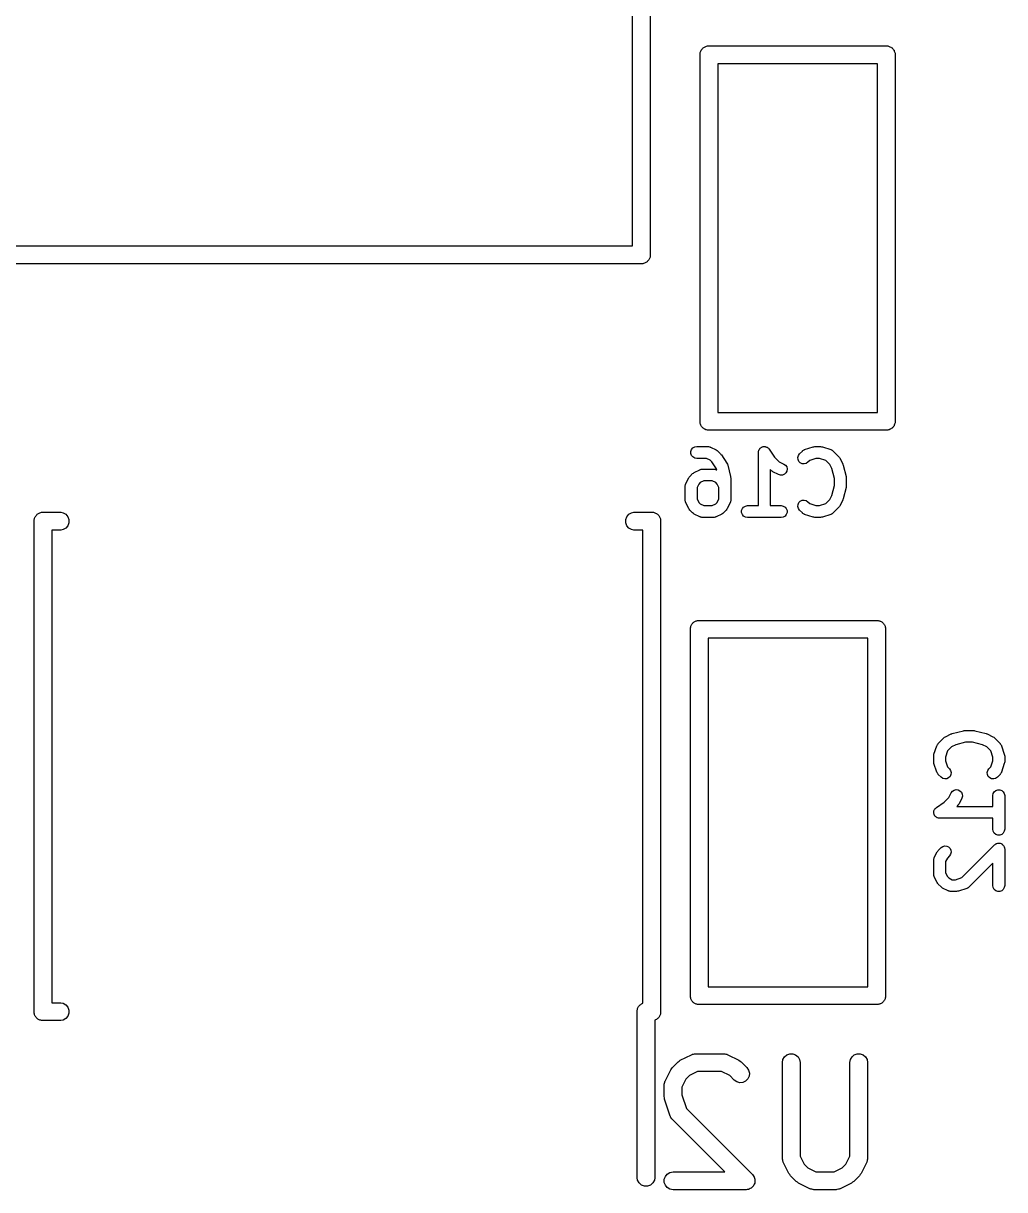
# Model space of a CAD drawing. Extents: x 85.7 to 123.3, y -104.5 to -55.
# Drawn here: x 114.98 to 123.29, y -92.82 to -82.95 of the extents above; entities that cross this region are included whole.
import ezdxf

# ---------------------------------------------------------------- set-up
doc = ezdxf.new("R2010")
doc.units = 0
doc.header["$MEASUREMENT"] = 0
doc.layers.add('BLACK', color=7, linetype='CONTINUOUS')

msp = doc.modelspace()

# ---------------------------------------------------------------- linework, layer by layer
at = {"layer": 'BLACK', "linetype": 'CONTINUOUS'}
for p, q in [((120.138, -84.832), (120.138, -77.9004)), ((120.288, -77.9004), (120.288, -84.9136)), ((120.716, -83.1831), (120.718, -83.1768)), ((120.718, -83.1768), (120.722, -83.1717)), ((120.722, -83.1717), (120.726, -83.1659)), ((120.726, -83.1659), (120.731, -83.1616)), ((120.731, -83.1616), (120.735, -83.1565)), ((120.735, -83.1565), (120.741, -83.1532)), ((120.741, -83.1532), (120.746, -83.1489)), ((120.746, -83.1489), (120.752, -83.1466)), ((120.752, -83.1466), (120.758, -83.1433)), ((120.758, -83.1433), (120.764, -83.1422)), ((120.764, -83.1422), (120.771, -83.1399)), ((120.771, -83.1399), (120.777, -83.1399)), ((120.777, -83.1399), (120.777, -83.1399)), ((120.777, -83.1399), (122.29, -83.1399)), ((122.29, -83.1399), (122.297, -83.1399)), ((122.29, -83.1399), (122.29, -83.1399)), ((122.297, -83.1399), (122.303, -83.1422)), ((122.303, -83.1422), (122.31, -83.1433)), ((122.31, -83.1433), (122.316, -83.1466)), ((122.316, -83.1466), (122.322, -83.1489)), ((122.322, -83.1489), (122.327, -83.1532)), ((122.327, -83.1532), (122.333, -83.1565)), ((122.333, -83.1565), (122.337, -83.1616)), ((122.337, -83.1616), (122.342, -83.1659)), ((122.342, -83.1659), (122.346, -83.1717)), ((122.346, -83.1717), (122.35, -83.1768)), ((122.35, -83.1768), (122.352, -83.1831)), ((120.709, -83.2017), (120.711, -83.1954)), ((120.709, -83.2083), (120.709, -83.2017)), ((120.709, -86.3214), (120.709, -83.2083)), ((120.711, -83.1954), (120.712, -83.1888)), ((120.712, -83.1888), (120.716, -83.1831)), ((122.352, -83.1831), (122.355, -83.1888)), ((122.355, -83.1888), (122.357, -83.1954)), ((122.357, -83.1954), (122.359, -83.2017)), ((122.359, -83.2017), (122.359, -83.2083)), ((122.359, -83.2083), (122.359, -83.2083)), ((122.359, -83.2083), (122.359, -86.3214)), ((120.859, -83.2899), (120.859, -86.2399)), ((122.209, -83.2899), (120.859, -83.2899)), ((122.209, -86.2399), (122.209, -83.2899)), ((113.844, -84.832), (120.138, -84.832)), ((120.275, -84.9502), (120.271, -84.956)), ((120.279, -84.9451), (120.275, -84.9502)), ((120.281, -84.9388), (120.279, -84.9451)), ((120.285, -84.933), (120.281, -84.9388)), ((120.286, -84.9265), (120.285, -84.933)), ((120.288, -84.9202), (120.286, -84.9265)), ((120.288, -84.9136), (120.288, -84.9136)), ((120.288, -84.9136), (120.288, -84.9202)), ((120.22, -84.982), (113.816, -84.982)), ((120.226, -84.982), (120.22, -84.982)), ((120.22, -84.982), (120.22, -84.982)), ((120.232, -84.9797), (120.226, -84.982)), ((120.239, -84.9786), (120.232, -84.9797)), ((120.245, -84.9752), (120.239, -84.9786)), ((120.251, -84.973), (120.245, -84.9752)), ((120.256, -84.9687), (120.251, -84.973)), ((120.262, -84.9653), (120.256, -84.9687)), ((120.266, -84.9602), (120.262, -84.9653)), ((120.271, -84.956), (120.266, -84.9602)), ((120.709, -86.3281), (120.709, -86.3214)), ((120.709, -86.3214), (120.709, -86.3214)), ((120.711, -86.3344), (120.709, -86.3281)), ((120.712, -86.3409), (120.711, -86.3344)), ((120.859, -86.2399), (122.209, -86.2399)), ((122.357, -86.3344), (122.355, -86.3409)), ((122.359, -86.3281), (122.357, -86.3344)), ((122.359, -86.3214), (122.359, -86.3214)), ((122.359, -86.3214), (122.359, -86.3281)), ((120.716, -86.3467), (120.712, -86.3409)), ((120.718, -86.353), (120.716, -86.3467)), ((120.722, -86.3581), (120.718, -86.353)), ((120.726, -86.3638), (120.722, -86.3581)), ((120.731, -86.3681), (120.726, -86.3638)), ((120.735, -86.3732), (120.731, -86.3681)), ((120.741, -86.3765), (120.735, -86.3732)), ((120.746, -86.3808), (120.741, -86.3765)), ((120.752, -86.3831), (120.746, -86.3808)), ((120.758, -86.3864), (120.752, -86.3831)), ((120.764, -86.3876), (120.758, -86.3864)), ((120.771, -86.3899), (120.764, -86.3876)), ((120.777, -86.3899), (120.771, -86.3899)), ((122.29, -86.3899), (120.777, -86.3899)), ((120.777, -86.3899), (120.777, -86.3899)), ((122.297, -86.3899), (122.29, -86.3899)), ((122.29, -86.3899), (122.29, -86.3899)), ((122.303, -86.3876), (122.297, -86.3899)), ((122.31, -86.3864), (122.303, -86.3876)), ((122.316, -86.3831), (122.31, -86.3864)), ((122.322, -86.3808), (122.316, -86.3831)), ((122.327, -86.3765), (122.322, -86.3808)), ((122.333, -86.3732), (122.327, -86.3765)), ((122.337, -86.3681), (122.333, -86.3732)), ((122.342, -86.3638), (122.337, -86.3681)), ((122.346, -86.3581), (122.342, -86.3638)), ((122.35, -86.353), (122.346, -86.3581)), ((122.352, -86.3467), (122.35, -86.353)), ((122.355, -86.3409), (122.352, -86.3467)), ((120.649, -86.5406), (120.664, -86.532)), ((120.664, -86.532), (120.681, -86.5289)), ((120.681, -86.5289), (120.777, -86.5289)), ((120.777, -86.5289), (120.779, -86.5295)), ((120.779, -86.5295), (120.782, -86.5293)), ((120.782, -86.5293), (120.788, -86.5309)), ((120.788, -86.5309), (120.794, -86.532)), ((120.794, -86.532), (120.796, -86.5334)), ((120.796, -86.5334), (120.799, -86.5342)), ((120.799, -86.5342), (120.847, -86.558)), ((121.23, -86.5347), (121.233, -86.5332)), ((121.233, -86.5332), (121.238, -86.5318)), ((121.238, -86.5318), (121.244, -86.5297)), ((121.244, -86.5297), (121.247, -86.5297)), ((121.247, -86.5297), (121.25, -86.5291)), ((121.25, -86.5291), (121.255, -86.5297)), ((121.255, -86.5297), (121.261, -86.5297)), ((121.261, -86.5297), (121.264, -86.5307)), ((121.264, -86.5307), (121.267, -86.531)), ((121.267, -86.531), (121.272, -86.5336)), ((121.272, -86.5336), (121.278, -86.5356)), ((121.594, -86.5553), (121.666, -86.5315)), ((121.666, -86.5315), (121.673, -86.5303)), ((121.673, -86.5303), (121.681, -86.5289)), ((121.681, -86.5289), (121.729, -86.5289)), ((121.729, -86.5289), (121.737, -86.5303)), ((121.737, -86.5303), (121.745, -86.5315)), ((121.745, -86.5315), (121.816, -86.5553)), ((120.632, -86.5703), (120.638, -86.554)), ((120.632, -86.5876), (120.632, -86.5703)), ((120.638, -86.6039), (120.632, -86.5876)), ((120.638, -86.554), (120.649, -86.5406)), ((120.649, -86.6173), (120.638, -86.6039)), ((120.664, -86.6259), (120.649, -86.6173)), ((120.681, -86.6289), (120.664, -86.6259)), ((120.765, -86.6289), (120.681, -86.6289)), ((120.795, -86.6439), (120.765, -86.6289)), ((120.847, -86.558), (120.853, -86.5628)), ((120.853, -86.5628), (120.86, -86.5674)), ((120.86, -86.5674), (120.883, -86.5912)), ((120.883, -86.5912), (120.886, -86.5953)), ((120.886, -86.5953), (120.89, -86.5988)), ((120.89, -86.5988), (120.937, -86.6703)), ((121.203, -86.5735), (121.205, -86.5677)), ((121.203, -86.5762), (121.203, -86.5735)), ((121.203, -86.5789), (121.203, -86.5762)), ((121.203, -87.0289), (121.203, -86.5789)), ((121.205, -86.5677), (121.206, -86.5618)), ((121.206, -86.5618), (121.207, -86.5594)), ((121.207, -86.5594), (121.208, -86.5568)), ((121.208, -86.5568), (121.211, -86.552)), ((121.211, -86.552), (121.214, -86.5468)), ((121.214, -86.5468), (121.217, -86.545)), ((121.217, -86.545), (121.218, -86.5428)), ((121.218, -86.5428), (121.223, -86.5395)), ((121.223, -86.5395), (121.228, -86.5356)), ((121.228, -86.5356), (121.23, -86.5347)), ((121.278, -86.5356), (121.28, -86.5374)), ((121.28, -86.5374), (121.282, -86.5387)), ((121.282, -86.5387), (121.287, -86.543)), ((121.287, -86.543), (121.291, -86.5468)), ((121.291, -86.5468), (121.292, -86.5492)), ((121.292, -86.5492), (121.294, -86.5512)), ((121.294, -86.5512), (121.339, -86.6185)), ((121.339, -86.6185), (121.378, -86.6569)), ((121.536, -86.6222), (121.541, -86.6054)), ((121.538, -86.6395), (121.536, -86.6222)), ((121.541, -86.6054), (121.551, -86.5912)), ((121.551, -86.5912), (121.575, -86.5674)), ((121.575, -86.5674), (121.577, -86.5658)), ((121.577, -86.5658), (121.579, -86.5636)), ((121.579, -86.5636), (121.584, -86.5608)), ((121.584, -86.5608), (121.589, -86.5574)), ((121.589, -86.5574), (121.592, -86.5567)), ((121.592, -86.5567), (121.594, -86.5553)), ((121.689, -86.6289), (121.637, -86.6465)), ((121.721, -86.6289), (121.689, -86.6289)), ((121.773, -86.6465), (121.721, -86.6289)), ((121.816, -86.5553), (121.819, -86.5567)), ((121.819, -86.5567), (121.822, -86.5574)), ((121.822, -86.5574), (121.826, -86.5608)), ((121.826, -86.5608), (121.831, -86.5636)), ((121.831, -86.5636), (121.833, -86.5658)), ((121.833, -86.5658), (121.836, -86.5674)), ((121.836, -86.5674), (121.883, -86.615)), ((121.883, -86.615), (121.888, -86.6216)), ((121.888, -86.6216), (121.893, -86.628)), ((121.893, -86.628), (121.917, -86.6756)), ((120.659, -86.7485), (120.707, -86.7247)), ((120.707, -86.7247), (120.709, -86.7239)), ((120.709, -86.7239), (120.712, -86.7224)), ((120.712, -86.7224), (120.718, -86.7214)), ((120.718, -86.7214), (120.723, -86.7198)), ((120.723, -86.7198), (120.726, -86.7199)), ((120.726, -86.7199), (120.729, -86.7194)), ((120.729, -86.7194), (120.824, -86.7194)), ((120.809, -86.6584), (120.795, -86.6439)), ((120.849, -86.7185), (120.809, -86.6584)), ((120.824, -86.7194), (120.827, -86.7199)), ((120.827, -86.7199), (120.83, -86.7198)), ((120.83, -86.7198), (120.836, -86.7214)), ((120.836, -86.7214), (120.841, -86.7224)), ((120.841, -86.7224), (120.844, -86.7239)), ((120.844, -86.7239), (120.847, -86.7247)), ((120.847, -86.7247), (120.851, -86.7271)), ((120.851, -86.7271), (120.849, -86.7185)), ((120.937, -86.6703), (120.941, -86.6781)), ((120.941, -86.6781), (120.944, -86.6859)), ((120.944, -86.6859), (120.968, -86.7811)), ((121.313, -86.7334), (121.303, -86.7235)), ((121.303, -86.7235), (121.303, -87.0289)), ((121.378, -86.6569), (121.418, -86.6771)), ((121.418, -86.6771), (121.432, -86.6874)), ((121.432, -86.6874), (121.442, -86.7019)), ((121.442, -86.7019), (121.446, -86.7188)), ((121.446, -86.7188), (121.444, -86.7361)), ((121.545, -86.6552), (121.538, -86.6395)), ((121.557, -86.6675), (121.545, -86.6552)), ((121.573, -86.6749), (121.557, -86.6675)), ((121.59, -86.6764), (121.573, -86.6749)), ((121.607, -86.6719), (121.59, -86.6764)), ((121.621, -86.6619), (121.607, -86.6719)), ((121.637, -86.6465), (121.621, -86.6619)), ((121.807, -86.68), (121.773, -86.6465)), ((121.825, -86.7155), (121.807, -86.68)), ((121.846, -86.7994), (121.825, -86.7155)), ((121.917, -86.6756), (121.918, -86.6809)), ((121.918, -86.6809), (121.92, -86.6859)), ((121.92, -86.6859), (121.944, -86.7811)), ((120.589, -86.8423), (120.613, -86.7947)), ((120.613, -86.7947), (120.618, -86.7882)), ((120.618, -86.7882), (120.622, -86.7817)), ((120.622, -86.7817), (120.646, -86.7579)), ((120.646, -86.7579), (120.653, -86.7533)), ((120.653, -86.7533), (120.659, -86.7485)), ((120.741, -86.8194), (120.711, -86.8343)), ((120.812, -86.8194), (120.741, -86.8194)), ((120.842, -86.8343), (120.812, -86.8194)), ((120.968, -86.7811), (120.968, -86.7872)), ((120.968, -86.7872), (120.969, -86.7932)), ((120.969, -86.7932), (120.969, -86.9837)), ((121.319, -86.7379), (121.313, -86.7334)), ((121.326, -86.7427), (121.319, -86.7379)), ((121.373, -86.7665), (121.326, -86.7427)), ((121.39, -86.7715), (121.373, -86.7665)), ((121.407, -86.7704), (121.39, -86.7715)), ((121.423, -86.7635), (121.407, -86.7704)), ((121.436, -86.7516), (121.423, -86.7635)), ((121.444, -86.7361), (121.436, -86.7516)), ((121.846, -86.8585), (121.846, -86.7994)), ((121.944, -86.7811), (121.945, -86.7872)), ((121.945, -86.7872), (121.946, -86.7932)), ((121.946, -86.7932), (121.946, -86.8647)), ((120.584, -86.8589), (120.586, -86.8533)), ((120.584, -86.8618), (120.584, -86.8589)), ((120.584, -86.8647), (120.584, -86.8618)), ((120.584, -86.9837), (120.584, -86.8647)), ((120.586, -86.8533), (120.587, -86.8476)), ((120.587, -86.8476), (120.588, -86.8451)), ((120.588, -86.8451), (120.589, -86.8423)), ((120.699, -86.8467), (120.684, -86.8765)), ((120.684, -86.8765), (120.684, -86.9719)), ((120.711, -86.8343), (120.699, -86.8467)), ((120.855, -86.8467), (120.842, -86.8343)), ((120.869, -86.8765), (120.855, -86.8467)), ((120.869, -86.9719), (120.869, -86.8765)), ((121.825, -86.9424), (121.846, -86.8585)), ((121.944, -86.8768), (121.92, -86.972)), ((121.945, -86.8707), (121.944, -86.8768)), ((121.946, -86.8647), (121.945, -86.8707)), ((120.584, -86.9866), (120.584, -86.9837)), ((120.584, -86.9894), (120.584, -86.9866)), ((120.586, -86.995), (120.584, -86.9894)), ((120.587, -87.0008), (120.586, -86.995)), ((120.588, -87.0033), (120.587, -87.0008)), ((120.589, -87.0061), (120.588, -87.0033)), ((120.613, -87.0537), (120.589, -87.0061)), ((120.684, -86.9719), (120.699, -87.0017)), ((120.699, -87.0017), (120.711, -87.014)), ((120.711, -87.014), (120.741, -87.0289)), ((120.812, -87.0289), (120.842, -87.014)), ((120.842, -87.014), (120.855, -87.0017)), ((120.855, -87.0017), (120.869, -86.9719)), ((120.964, -87.0061), (120.94, -87.0537)), ((120.965, -87.0033), (120.964, -87.0061)), ((120.966, -87.0008), (120.965, -87.0033)), ((120.967, -86.995), (120.966, -87.0008)), ((120.969, -86.9894), (120.967, -86.995)), ((120.969, -86.9837), (120.969, -86.9866)), ((120.969, -86.9866), (120.969, -86.9894)), ((121.536, -87.0357), (121.538, -87.0184)), ((121.538, -87.0184), (121.545, -87.0027)), ((121.545, -87.0027), (121.557, -86.9904)), ((121.557, -86.9904), (121.573, -86.983)), ((121.573, -86.983), (121.59, -86.9815)), ((121.59, -86.9815), (121.607, -86.986)), ((121.607, -86.986), (121.621, -86.996)), ((121.621, -86.996), (121.637, -87.0114)), ((121.637, -87.0114), (121.689, -87.0289)), ((121.721, -87.0289), (121.773, -87.0114)), ((121.773, -87.0114), (121.807, -86.9779)), ((121.807, -86.9779), (121.825, -86.9424)), ((121.917, -86.9823), (121.893, -87.0299)), ((121.918, -86.977), (121.917, -86.9823)), ((121.92, -86.972), (121.918, -86.977)), ((115.083, -87.1285), (115.086, -87.1222)), ((115.086, -87.1222), (115.09, -87.1171)), ((115.09, -87.1171), (115.093, -87.1113)), ((115.093, -87.1113), (115.098, -87.107)), ((115.098, -87.107), (115.103, -87.1019)), ((115.103, -87.1019), (115.108, -87.0986)), ((115.108, -87.0986), (115.113, -87.0943)), ((115.113, -87.0943), (115.12, -87.092)), ((115.12, -87.092), (115.125, -87.0887)), ((115.125, -87.0887), (115.132, -87.0876)), ((115.132, -87.0876), (115.138, -87.0853)), ((115.138, -87.0853), (115.145, -87.0853)), ((115.145, -87.0853), (115.145, -87.0853)), ((115.145, -87.0853), (115.303, -87.0853)), ((115.303, -87.0853), (115.323, -87.0887)), ((115.323, -87.0887), (115.345, -87.1019)), ((115.345, -87.1019), (115.362, -87.1222)), ((115.362, -87.1222), (115.371, -87.1471)), ((120.081, -87.1471), (120.091, -87.1222)), ((120.091, -87.1222), (120.108, -87.1019)), ((120.108, -87.1019), (120.13, -87.0887)), ((120.13, -87.0887), (120.15, -87.0853)), ((120.15, -87.0853), (120.308, -87.0853)), ((120.308, -87.0853), (120.315, -87.0853)), ((120.308, -87.0853), (120.308, -87.0853)), ((120.315, -87.0853), (120.321, -87.0876)), ((120.321, -87.0876), (120.328, -87.0887)), ((120.328, -87.0887), (120.333, -87.092)), ((120.333, -87.092), (120.34, -87.0943)), ((120.34, -87.0943), (120.345, -87.0986)), ((120.345, -87.0986), (120.35, -87.1019)), ((120.35, -87.1019), (120.355, -87.107)), ((120.355, -87.107), (120.36, -87.1113)), ((120.36, -87.1113), (120.363, -87.1171)), ((120.363, -87.1171), (120.367, -87.1222)), ((120.367, -87.1222), (120.37, -87.1285)), ((120.618, -87.0601), (120.613, -87.0537)), ((120.622, -87.0667), (120.618, -87.0601)), ((120.646, -87.0905), (120.622, -87.0667)), ((120.653, -87.0951), (120.646, -87.0905)), ((120.659, -87.0999), (120.653, -87.0951)), ((120.707, -87.1237), (120.659, -87.0999)), ((120.709, -87.1245), (120.707, -87.1237)), ((120.712, -87.1259), (120.709, -87.1245)), ((120.718, -87.127), (120.712, -87.1259)), ((120.741, -87.0289), (120.812, -87.0289)), ((120.841, -87.1259), (120.836, -87.127)), ((120.844, -87.1245), (120.841, -87.1259)), ((120.847, -87.1237), (120.844, -87.1245)), ((120.894, -87.0999), (120.847, -87.1237)), ((120.901, -87.0951), (120.894, -87.0999)), ((120.907, -87.0905), (120.901, -87.0951)), ((120.931, -87.0667), (120.907, -87.0905)), ((120.936, -87.0601), (120.931, -87.0667)), ((120.94, -87.0537), (120.936, -87.0601)), ((121.061, -87.0703), (121.067, -87.054)), ((121.061, -87.0876), (121.061, -87.0703)), ((121.067, -87.1039), (121.061, -87.0876)), ((121.067, -87.054), (121.078, -87.0406)), ((121.078, -87.1173), (121.067, -87.1039)), ((121.078, -87.0406), (121.093, -87.032)), ((121.093, -87.1259), (121.078, -87.1173)), ((121.093, -87.032), (121.11, -87.0289)), ((121.11, -87.1289), (121.093, -87.1259)), ((121.11, -87.0289), (121.203, -87.0289)), ((121.303, -87.0289), (121.396, -87.0289)), ((121.396, -87.0289), (121.413, -87.032)), ((121.413, -87.1259), (121.396, -87.1289)), ((121.413, -87.032), (121.428, -87.0406)), ((121.428, -87.1173), (121.413, -87.1259)), ((121.428, -87.0406), (121.439, -87.054)), ((121.439, -87.1039), (121.428, -87.1173)), ((121.439, -87.054), (121.445, -87.0703)), ((121.445, -87.0876), (121.439, -87.1039)), ((121.445, -87.0703), (121.445, -87.0876)), ((121.541, -87.0525), (121.536, -87.0357)), ((121.551, -87.0667), (121.541, -87.0525)), ((121.575, -87.0905), (121.551, -87.0667)), ((121.577, -87.0921), (121.575, -87.0905)), ((121.579, -87.0943), (121.577, -87.0921)), ((121.584, -87.0971), (121.579, -87.0943)), ((121.589, -87.1005), (121.584, -87.0971)), ((121.592, -87.1012), (121.589, -87.1005)), ((121.594, -87.1026), (121.592, -87.1012)), ((121.666, -87.1264), (121.594, -87.1026)), ((121.673, -87.1276), (121.666, -87.1264)), ((121.689, -87.0289), (121.721, -87.0289)), ((121.745, -87.1264), (121.737, -87.1276)), ((121.816, -87.1026), (121.745, -87.1264)), ((121.819, -87.1012), (121.816, -87.1026)), ((121.822, -87.1005), (121.819, -87.1012)), ((121.826, -87.0971), (121.822, -87.1005)), ((121.831, -87.0943), (121.826, -87.0971)), ((121.833, -87.0921), (121.831, -87.0943)), ((121.836, -87.0905), (121.833, -87.0921)), ((121.883, -87.0429), (121.836, -87.0905)), ((121.888, -87.0363), (121.883, -87.0429)), ((121.893, -87.0299), (121.888, -87.0363)), ((115.076, -87.1471), (115.079, -87.1408)), ((115.076, -87.1537), (115.076, -87.1471)), ((115.076, -91.3168), (115.076, -87.1537)), ((115.079, -87.1408), (115.08, -87.1342)), ((115.08, -87.1342), (115.083, -87.1285)), ((115.345, -87.2186), (115.323, -87.2318)), ((115.362, -87.1984), (115.345, -87.2186)), ((115.371, -87.1735), (115.362, -87.1984)), ((115.371, -87.1471), (115.371, -87.1735)), ((120.081, -87.1735), (120.081, -87.1471)), ((120.091, -87.1984), (120.081, -87.1735)), ((120.108, -87.2186), (120.091, -87.1984)), ((120.13, -87.2318), (120.108, -87.2186)), ((120.37, -87.1285), (120.373, -87.1342)), ((120.373, -87.1342), (120.374, -87.1408)), ((120.374, -87.1408), (120.376, -87.1471)), ((120.376, -87.1471), (120.376, -87.1537)), ((120.376, -87.1537), (120.376, -87.1537)), ((120.376, -87.1537), (120.376, -91.3168)), ((120.723, -87.1286), (120.718, -87.127)), ((120.726, -87.1284), (120.723, -87.1286)), ((120.729, -87.1289), (120.726, -87.1284)), ((120.824, -87.1289), (120.729, -87.1289)), ((120.827, -87.1284), (120.824, -87.1289)), ((120.83, -87.1286), (120.827, -87.1284)), ((120.836, -87.127), (120.83, -87.1286)), ((121.396, -87.1289), (121.11, -87.1289)), ((121.681, -87.1289), (121.673, -87.1276)), ((121.729, -87.1289), (121.681, -87.1289)), ((121.737, -87.1276), (121.729, -87.1289)), ((115.303, -87.2353), (115.226, -87.2353)), ((115.226, -87.2353), (115.226, -91.2353)), ((115.323, -87.2318), (115.303, -87.2353)), ((120.15, -87.2353), (120.13, -87.2318)), ((120.226, -87.2353), (120.15, -87.2353)), ((120.226, -91.2385), (120.226, -87.2353)), ((120.654, -88.0165), (120.659, -88.0132)), ((120.659, -88.0132), (120.665, -88.0089)), ((120.665, -88.0089), (120.671, -88.0066)), ((120.671, -88.0066), (120.677, -88.0033)), ((120.677, -88.0033), (120.683, -88.0022)), ((120.683, -88.0022), (120.689, -87.9999)), ((120.689, -87.9999), (120.696, -87.9999)), ((120.696, -87.9999), (120.696, -87.9999)), ((120.696, -87.9999), (122.209, -87.9999)), ((122.209, -87.9999), (122.216, -87.9999)), ((122.209, -87.9999), (122.209, -87.9999)), ((122.216, -87.9999), (122.222, -88.0022)), ((122.222, -88.0022), (122.229, -88.0033)), ((122.229, -88.0033), (122.234, -88.0066)), ((122.234, -88.0066), (122.241, -88.0089)), ((122.241, -88.0089), (122.246, -88.0132)), ((122.246, -88.0132), (122.252, -88.0165)), ((120.628, -88.0617), (120.63, -88.0554)), ((120.628, -88.0683), (120.628, -88.0617)), ((120.628, -91.1814), (120.628, -88.0683)), ((120.63, -88.0554), (120.631, -88.0488)), ((120.631, -88.0488), (120.634, -88.0431)), ((120.634, -88.0431), (120.637, -88.0368)), ((120.637, -88.0368), (120.641, -88.0317)), ((120.641, -88.0317), (120.644, -88.0259)), ((120.644, -88.0259), (120.649, -88.0216)), ((120.649, -88.0216), (120.654, -88.0165)), ((122.252, -88.0165), (122.256, -88.0216)), ((122.256, -88.0216), (122.261, -88.0259)), ((122.261, -88.0259), (122.264, -88.0317)), ((122.264, -88.0317), (122.269, -88.0368)), ((122.269, -88.0368), (122.271, -88.0431)), ((122.271, -88.0431), (122.274, -88.0488)), ((122.274, -88.0488), (122.275, -88.0554)), ((122.275, -88.0554), (122.278, -88.0617)), ((122.278, -88.0617), (122.278, -88.0683)), ((122.278, -88.0683), (122.278, -88.0683)), ((122.278, -88.0683), (122.278, -91.1814)), ((120.778, -88.1499), (120.778, -91.0999)), ((122.128, -88.1499), (120.778, -88.1499)), ((122.128, -91.0999), (122.128, -88.1499)), ((122.724, -89.0411), (122.772, -88.9935)), ((122.772, -88.9935), (122.778, -88.9889)), ((122.778, -88.9889), (122.785, -88.9841)), ((122.785, -88.9841), (122.833, -88.9603)), ((122.833, -88.9603), (122.838, -88.9588)), ((122.838, -88.9588), (122.843, -88.9565)), ((122.843, -88.9565), (122.938, -88.9327)), ((122.938, -88.9327), (122.944, -88.9323)), ((122.944, -88.9323), (122.95, -88.9312)), ((122.95, -88.9312), (123.022, -88.9312)), ((123.022, -88.9312), (123.028, -88.9323)), ((123.028, -88.9323), (123.034, -88.9327)), ((123.034, -88.9327), (123.129, -88.9565)), ((123.129, -88.9565), (123.134, -88.9588)), ((123.134, -88.9588), (123.139, -88.9603)), ((123.139, -88.9603), (123.187, -88.9841)), ((123.187, -88.9841), (123.193, -88.9889)), ((123.193, -88.9889), (123.2, -88.9935)), ((123.2, -88.9935), (123.247, -89.0411)), ((122.688, -89.1321), (122.712, -89.0607)), ((122.712, -89.0607), (122.714, -89.0581)), ((122.714, -89.0553), (122.718, -89.0505)), ((122.714, -89.0581), (122.714, -89.0553)), ((122.718, -89.0505), (122.72, -89.0454)), ((122.72, -89.0454), (122.723, -89.0435)), ((122.723, -89.0435), (122.724, -89.0411)), ((122.837, -89.0699), (122.803, -89.1035)), ((122.872, -89.0522), (122.837, -89.0699)), ((122.956, -89.0312), (122.872, -89.0522)), ((123.015, -89.0312), (122.956, -89.0312)), ((123.099, -89.0522), (123.015, -89.0312)), ((123.135, -89.0699), (123.099, -89.0522)), ((123.168, -89.1035), (123.135, -89.0699)), ((123.247, -89.0411), (123.249, -89.0435)), ((123.249, -89.0435), (123.251, -89.0454)), ((123.251, -89.0454), (123.254, -89.0505)), ((123.254, -89.0505), (123.257, -89.0553)), ((123.257, -89.0553), (123.258, -89.0581)), ((123.258, -89.0581), (123.259, -89.0607)), ((123.259, -89.0607), (123.283, -89.1321)), ((122.686, -89.1479), (122.687, -89.14)), ((122.686, -89.1955), (122.686, -89.1479)), ((122.687, -89.2034), (122.686, -89.1955)), ((122.687, -89.14), (122.688, -89.1321)), ((122.803, -89.1035), (122.786, -89.156)), ((122.786, -89.156), (122.786, -89.1874)), ((122.786, -89.1874), (122.803, -89.2399)), ((123.186, -89.156), (123.168, -89.1035)), ((123.168, -89.2399), (123.186, -89.1874)), ((123.186, -89.1874), (123.186, -89.156)), ((123.283, -89.1321), (123.284, -89.14)), ((123.284, -89.14), (123.286, -89.1479)), ((123.286, -89.1955), (123.284, -89.2034)), ((123.286, -89.1479), (123.286, -89.1955)), ((122.688, -89.2113), (122.687, -89.2034)), ((122.712, -89.2828), (122.688, -89.2113)), ((122.714, -89.2853), (122.712, -89.2828)), ((122.714, -89.2881), (122.714, -89.2853)), ((122.718, -89.2929), (122.714, -89.2881)), ((122.72, -89.298), (122.718, -89.2929)), ((122.803, -89.2399), (122.819, -89.2554)), ((122.819, -89.2554), (122.829, -89.2696)), ((122.829, -89.2696), (122.833, -89.2864)), ((122.833, -89.2864), (122.832, -89.3037)), ((123.138, -89.2864), (123.143, -89.2696)), ((123.14, -89.3037), (123.138, -89.2864)), ((123.143, -89.2696), (123.153, -89.2554)), ((123.153, -89.2554), (123.168, -89.2399)), ((123.254, -89.2929), (123.251, -89.298)), ((123.257, -89.2881), (123.254, -89.2929)), ((123.258, -89.2853), (123.257, -89.2881)), ((123.259, -89.2828), (123.258, -89.2853)), ((123.283, -89.2113), (123.259, -89.2828)), ((123.284, -89.2034), (123.283, -89.2113)), ((122.723, -89.2999), (122.72, -89.298)), ((122.724, -89.3023), (122.723, -89.2999)), ((122.748, -89.3261), (122.724, -89.3023)), ((122.762, -89.3361), (122.748, -89.3261)), ((122.779, -89.3406), (122.762, -89.3361)), ((122.796, -89.339), (122.779, -89.3406)), ((122.812, -89.3317), (122.796, -89.339)), ((122.824, -89.3194), (122.812, -89.3317)), ((122.832, -89.3037), (122.824, -89.3194)), ((123.147, -89.3194), (123.14, -89.3037)), ((123.16, -89.3317), (123.147, -89.3194)), ((123.175, -89.339), (123.16, -89.3317)), ((123.193, -89.3406), (123.175, -89.339)), ((123.209, -89.3361), (123.193, -89.3406)), ((123.224, -89.3261), (123.209, -89.3361)), ((123.247, -89.3023), (123.224, -89.3261)), ((123.249, -89.2999), (123.247, -89.3023)), ((123.251, -89.298), (123.249, -89.2999)), ((122.814, -89.4992), (122.834, -89.4589)), ((122.834, -89.4589), (122.844, -89.4449)), ((122.844, -89.4449), (122.859, -89.4354)), ((122.859, -89.4354), (122.876, -89.4313)), ((122.876, -89.4313), (122.893, -89.4333)), ((122.893, -89.4333), (122.908, -89.4411)), ((122.908, -89.4411), (122.92, -89.4537)), ((122.92, -89.4537), (122.927, -89.4696)), ((122.928, -89.4869), (122.923, -89.5036)), ((122.927, -89.4696), (122.928, -89.4869)), ((123.186, -89.4812), (123.189, -89.4641)), ((123.186, -89.5741), (123.186, -89.4812)), ((123.189, -89.4641), (123.198, -89.4491)), ((123.198, -89.4491), (123.211, -89.4379)), ((123.211, -89.4379), (123.227, -89.432)), ((123.227, -89.432), (123.245, -89.432)), ((123.245, -89.432), (123.261, -89.4379)), ((123.261, -89.4379), (123.274, -89.4491)), ((123.274, -89.4491), (123.283, -89.4641)), ((123.283, -89.4641), (123.286, -89.4812)), ((123.286, -89.4812), (123.286, -89.7669)), ((122.696, -89.5945), (122.7, -89.5904)), ((122.7, -89.5904), (122.704, -89.5858)), ((122.704, -89.5858), (122.706, -89.5844)), ((122.706, -89.5844), (122.708, -89.5825)), ((122.708, -89.5825), (122.775, -89.5376)), ((122.775, -89.5376), (122.814, -89.4992)), ((122.89, -89.5642), (122.88, -89.5741)), ((122.88, -89.5741), (123.186, -89.5741)), ((122.895, -89.5577), (122.89, -89.5642)), ((122.9, -89.5512), (122.895, -89.5577)), ((122.923, -89.5036), (122.9, -89.5512)), ((122.686, -89.6273), (122.687, -89.6214)), ((122.687, -89.63), (122.686, -89.6273)), ((122.687, -89.6154), (122.688, -89.6128)), ((122.687, -89.6214), (122.687, -89.6154)), ((122.687, -89.6328), (122.687, -89.63)), ((122.689, -89.6384), (122.687, -89.6328)), ((122.688, -89.61), (122.691, -89.6047)), ((122.688, -89.6128), (122.688, -89.61)), ((122.69, -89.6442), (122.689, -89.6384)), ((122.692, -89.6465), (122.69, -89.6442)), ((122.691, -89.6047), (122.693, -89.5991)), ((122.693, -89.6491), (122.692, -89.6465)), ((122.693, -89.5991), (122.694, -89.597)), ((122.696, -89.6537), (122.693, -89.6491)), ((122.694, -89.597), (122.696, -89.5945)), ((122.7, -89.6586), (122.696, -89.6537)), ((122.702, -89.6603), (122.7, -89.6586)), ((122.704, -89.6624), (122.702, -89.6603)), ((122.709, -89.6654), (122.704, -89.6624)), ((122.714, -89.6689), (122.709, -89.6654)), ((122.716, -89.6697), (122.714, -89.6689)), ((122.719, -89.6711), (122.716, -89.6697)), ((122.725, -89.6721), (122.719, -89.6711)), ((122.73, -89.6738), (122.725, -89.6721)), ((122.733, -89.6736), (122.73, -89.6738)), ((122.736, -89.6741), (122.733, -89.6736)), ((123.186, -89.6741), (122.736, -89.6741)), ((123.186, -89.7669), (123.186, -89.6741)), ((123.189, -89.784), (123.186, -89.7669)), ((123.198, -89.7991), (123.189, -89.784)), ((123.283, -89.784), (123.274, -89.7991)), ((123.286, -89.7669), (123.283, -89.784)), ((123.211, -89.8102), (123.198, -89.7991)), ((123.227, -89.8162), (123.211, -89.8102)), ((123.213, -89.8896), (123.215, -89.8883)), ((123.215, -89.8883), (123.221, -89.8866)), ((123.221, -89.8866), (123.227, -89.8844)), ((123.245, -89.8162), (123.227, -89.8162)), ((123.227, -89.8844), (123.229, -89.8844)), ((123.229, -89.8844), (123.231, -89.8838)), ((123.231, -89.8838), (123.238, -89.8844)), ((123.238, -89.8844), (123.245, -89.8844)), ((123.261, -89.8102), (123.245, -89.8162)), ((123.245, -89.8844), (123.247, -89.8851)), ((123.247, -89.8851), (123.249, -89.8853)), ((123.249, -89.8853), (123.255, -89.8881)), ((123.255, -89.8881), (123.261, -89.8903)), ((123.274, -89.7991), (123.261, -89.8102)), ((122.691, -90.0065), (122.715, -89.9589)), ((122.715, -89.9589), (122.72, -89.9524)), ((122.72, -89.9524), (122.724, -89.9459)), ((122.724, -89.9459), (122.748, -89.9221)), ((122.748, -89.9221), (122.762, -89.9121)), ((122.762, -89.9121), (122.779, -89.9076)), ((122.779, -89.9076), (122.796, -89.9091)), ((122.796, -89.9091), (122.812, -89.9165)), ((122.812, -89.9165), (122.824, -89.9287)), ((122.829, -89.9785), (122.819, -89.9928)), ((122.824, -89.9287), (122.832, -89.9445)), ((122.833, -89.9618), (122.829, -89.9785)), ((122.832, -89.9445), (122.833, -89.9618)), ((122.923, -90.1756), (123.2, -89.8983)), ((123.2, -89.8983), (123.206, -89.8945)), ((123.206, -89.8945), (123.211, -89.8903)), ((123.211, -89.8903), (123.213, -89.8896)), ((123.261, -89.8903), (123.263, -89.8917)), ((123.263, -89.8917), (123.265, -89.8927)), ((123.265, -89.8927), (123.269, -89.8973)), ((123.269, -89.8973), (123.274, -89.9015)), ((123.274, -89.9015), (123.275, -89.9034)), ((123.275, -89.9034), (123.277, -89.9049)), ((123.277, -89.9049), (123.28, -89.9108)), ((123.28, -89.9108), (123.283, -89.9165)), ((123.283, -89.9165), (123.283, -89.9187)), ((123.283, -89.9187), (123.284, -89.9207)), ((123.284, -89.9207), (123.285, -89.9272)), ((123.285, -89.9272), (123.286, -89.9336)), ((123.286, -89.9336), (123.286, -90.2431)), ((122.686, -90.0231), (122.688, -90.0175)), ((122.686, -90.026), (122.686, -90.0231)), ((122.686, -90.0288), (122.686, -90.026)), ((122.686, -90.1479), (122.686, -90.0288)), ((122.688, -90.0175), (122.689, -90.0117)), ((122.689, -90.0117), (122.69, -90.0092)), ((122.69, -90.0092), (122.691, -90.0065)), ((122.801, -90.0108), (122.786, -90.0406)), ((122.786, -90.0406), (122.786, -90.1361)), ((122.819, -89.9928), (122.801, -90.0108)), ((123.186, -90.0543), (122.985, -90.2547)), ((123.186, -90.2431), (123.186, -90.0543)), ((122.686, -90.1507), (122.686, -90.1479)), ((122.686, -90.1536), (122.686, -90.1507)), ((122.688, -90.1592), (122.686, -90.1536)), ((122.689, -90.165), (122.688, -90.1592)), ((122.69, -90.1675), (122.689, -90.165)), ((122.691, -90.1703), (122.69, -90.1675)), ((122.715, -90.2179), (122.691, -90.1703)), ((122.786, -90.1361), (122.801, -90.1659)), ((122.801, -90.1659), (122.813, -90.1782)), ((122.813, -90.1782), (122.843, -90.1931)), ((122.871, -90.1931), (122.923, -90.1756)), ((122.72, -90.2243), (122.715, -90.2179)), ((122.724, -90.2309), (122.72, -90.2243)), ((122.748, -90.2547), (122.724, -90.2309)), ((122.755, -90.2593), (122.748, -90.2547)), ((122.761, -90.264), (122.755, -90.2593)), ((122.809, -90.2879), (122.761, -90.264)), ((122.843, -90.1931), (122.871, -90.1931)), ((122.966, -90.2668), (122.895, -90.2906)), ((122.968, -90.2654), (122.966, -90.2668)), ((122.971, -90.2646), (122.968, -90.2654)), ((122.976, -90.2613), (122.971, -90.2646)), ((122.981, -90.2585), (122.976, -90.2613)), ((122.983, -90.2563), (122.981, -90.2585)), ((122.985, -90.2547), (122.983, -90.2563)), ((123.189, -90.2602), (123.186, -90.2431)), ((123.198, -90.2753), (123.189, -90.2602)), ((123.211, -90.2864), (123.198, -90.2753)), ((123.274, -90.2753), (123.261, -90.2864)), ((123.283, -90.2602), (123.274, -90.2753)), ((123.286, -90.2431), (123.283, -90.2602)), ((122.811, -90.2887), (122.809, -90.2879)), ((122.814, -90.2901), (122.811, -90.2887)), ((122.82, -90.2911), (122.814, -90.2901)), ((122.825, -90.2928), (122.82, -90.2911)), ((122.828, -90.2926), (122.825, -90.2928)), ((122.831, -90.2931), (122.828, -90.2926)), ((122.879, -90.2931), (122.831, -90.2931)), ((122.887, -90.2917), (122.879, -90.2931)), ((122.895, -90.2906), (122.887, -90.2917)), ((123.227, -90.2924), (123.211, -90.2864)), ((123.245, -90.2924), (123.227, -90.2924)), ((123.261, -90.2864), (123.245, -90.2924)), ((120.778, -91.0999), (122.128, -91.0999)), ((115.226, -91.2353), (115.303, -91.2353)), ((115.303, -91.2353), (115.323, -91.2387)), ((115.323, -91.2387), (115.345, -91.2519)), ((115.345, -91.2519), (115.362, -91.2722)), ((120.186, -91.2722), (120.19, -91.2671)), ((120.19, -91.2671), (120.193, -91.2613)), ((120.193, -91.2613), (120.198, -91.257)), ((120.198, -91.257), (120.203, -91.2519)), ((120.203, -91.2519), (120.208, -91.2486)), ((120.208, -91.2486), (120.213, -91.2443)), ((120.213, -91.2443), (120.22, -91.242)), ((120.22, -91.242), (120.225, -91.2387)), ((120.225, -91.2387), (120.226, -91.2385)), ((120.628, -91.1881), (120.628, -91.1814)), ((120.628, -91.1814), (120.628, -91.1814)), ((120.63, -91.1944), (120.628, -91.1881)), ((120.631, -91.2009), (120.63, -91.1944)), ((120.634, -91.2067), (120.631, -91.2009)), ((120.637, -91.213), (120.634, -91.2067)), ((120.641, -91.2181), (120.637, -91.213)), ((120.644, -91.2238), (120.641, -91.2181)), ((120.649, -91.2281), (120.644, -91.2238)), ((120.654, -91.2332), (120.649, -91.2281)), ((120.659, -91.2365), (120.654, -91.2332)), ((120.665, -91.2408), (120.659, -91.2365)), ((120.671, -91.2431), (120.665, -91.2408)), ((120.677, -91.2464), (120.671, -91.2431)), ((120.683, -91.2476), (120.677, -91.2464)), ((120.689, -91.2499), (120.683, -91.2476)), ((120.696, -91.2499), (120.689, -91.2499)), ((122.209, -91.2499), (120.696, -91.2499)), ((120.696, -91.2499), (120.696, -91.2499)), ((122.216, -91.2499), (122.209, -91.2499)), ((122.209, -91.2499), (122.209, -91.2499)), ((122.222, -91.2476), (122.216, -91.2499)), ((122.229, -91.2464), (122.222, -91.2476)), ((122.234, -91.2431), (122.229, -91.2464)), ((122.241, -91.2408), (122.234, -91.2431)), ((122.246, -91.2365), (122.241, -91.2408)), ((122.252, -91.2332), (122.246, -91.2365)), ((122.256, -91.2281), (122.252, -91.2332)), ((122.261, -91.2238), (122.256, -91.2281)), ((122.264, -91.2181), (122.261, -91.2238)), ((122.269, -91.213), (122.264, -91.2181)), ((122.271, -91.2067), (122.269, -91.213)), ((122.274, -91.2009), (122.271, -91.2067)), ((122.275, -91.1944), (122.274, -91.2009)), ((122.278, -91.1881), (122.275, -91.1944)), ((122.278, -91.1814), (122.278, -91.1814)), ((122.278, -91.1814), (122.278, -91.1881)), ((115.076, -91.3235), (115.076, -91.3168)), ((115.076, -91.3168), (115.076, -91.3168)), ((115.079, -91.3298), (115.076, -91.3235)), ((115.08, -91.3363), (115.079, -91.3298)), ((115.083, -91.3421), (115.08, -91.3363)), ((115.086, -91.3484), (115.083, -91.3421)), ((115.09, -91.3535), (115.086, -91.3484)), ((115.093, -91.3592), (115.09, -91.3535)), ((115.098, -91.3635), (115.093, -91.3592)), ((115.103, -91.3686), (115.098, -91.3635)), ((115.108, -91.3719), (115.103, -91.3686)), ((115.345, -91.3686), (115.323, -91.3818)), ((115.362, -91.3484), (115.345, -91.3686)), ((115.362, -91.2722), (115.371, -91.2971)), ((115.371, -91.3235), (115.362, -91.3484)), ((115.371, -91.2971), (115.371, -91.3235)), ((120.176, -91.2971), (120.179, -91.2908)), ((120.176, -91.3037), (120.176, -91.2971)), ((120.176, -92.7168), (120.176, -91.3037)), ((120.176, -91.3037), (120.176, -91.3037)), ((120.179, -91.2908), (120.18, -91.2842)), ((120.18, -91.2842), (120.183, -91.2785)), ((120.183, -91.2785), (120.186, -91.2722)), ((120.35, -91.3686), (120.345, -91.372)), ((120.355, -91.3635), (120.35, -91.3686)), ((120.36, -91.3592), (120.355, -91.3635)), ((120.363, -91.3535), (120.36, -91.3592)), ((120.367, -91.3484), (120.363, -91.3535)), ((120.37, -91.3421), (120.367, -91.3484)), ((120.373, -91.3363), (120.37, -91.3421)), ((120.374, -91.3298), (120.373, -91.3363)), ((120.376, -91.3235), (120.374, -91.3298)), ((120.376, -91.3168), (120.376, -91.3168)), ((120.376, -91.3168), (120.376, -91.3235)), ((115.113, -91.3762), (115.108, -91.3719)), ((115.12, -91.3785), (115.113, -91.3762)), ((115.125, -91.3818), (115.12, -91.3785)), ((115.132, -91.383), (115.125, -91.3818)), ((115.138, -91.3853), (115.132, -91.383)), ((115.145, -91.3853), (115.138, -91.3853)), ((115.303, -91.3853), (115.145, -91.3853)), ((115.145, -91.3853), (115.145, -91.3853)), ((115.323, -91.3818), (115.303, -91.3853)), ((120.328, -91.3818), (120.326, -91.382)), ((120.326, -91.382), (120.326, -92.7168)), ((120.333, -91.3785), (120.328, -91.3818)), ((120.34, -91.3762), (120.333, -91.3785)), ((120.345, -91.372), (120.34, -91.3762)), ((120.475, -91.7829), (120.523, -91.7353)), ((120.523, -91.7353), (120.533, -91.7284)), ((120.533, -91.7284), (120.542, -91.7213)), ((120.542, -91.7213), (120.637, -91.6737)), ((120.637, -91.6737), (120.642, -91.6724)), ((120.642, -91.6724), (120.645, -91.6703)), ((120.645, -91.6703), (120.654, -91.6687)), ((120.654, -91.6687), (120.662, -91.6662)), ((120.662, -91.6662), (120.667, -91.6665)), ((120.667, -91.6665), (120.671, -91.6657)), ((120.671, -91.6657), (120.909, -91.6657)), ((120.909, -91.6657), (120.913, -91.6665)), ((120.913, -91.6665), (120.918, -91.6662)), ((120.918, -91.6662), (120.926, -91.6687)), ((120.926, -91.6687), (120.935, -91.6703)), ((120.935, -91.6703), (120.939, -91.6724)), ((120.939, -91.6724), (120.943, -91.6737)), ((120.943, -91.6737), (121.038, -91.7213)), ((121.038, -91.7213), (121.048, -91.7284)), ((121.048, -91.7284), (121.057, -91.7353)), ((121.057, -91.7353), (121.105, -91.7829)), ((121.406, -91.7407), (121.41, -91.7151)), ((121.406, -92.5503), (121.406, -91.7407)), ((121.41, -91.7151), (121.423, -91.6925)), ((121.423, -91.6925), (121.443, -91.6758)), ((121.443, -91.6758), (121.468, -91.6669)), ((121.468, -91.6669), (121.494, -91.6669)), ((121.494, -91.6669), (121.518, -91.6758)), ((121.518, -91.6758), (121.538, -91.6925)), ((121.538, -91.6925), (121.551, -91.7151)), ((121.551, -91.7151), (121.556, -91.7407)), ((121.556, -91.7407), (121.556, -92.5326)), ((121.977, -91.7407), (121.982, -91.7151)), ((121.977, -92.5326), (121.977, -91.7407)), ((121.982, -91.7151), (121.995, -91.6925)), ((121.995, -91.6925), (122.014, -91.6758)), ((122.014, -91.6758), (122.039, -91.6669)), ((122.039, -91.6669), (122.065, -91.6669)), ((122.065, -91.6669), (122.089, -91.6758)), ((122.089, -91.6758), (122.109, -91.6925)), ((122.109, -91.6925), (122.122, -91.7151)), ((122.122, -91.7151), (122.127, -91.7407)), ((122.127, -91.7407), (122.127, -92.5503)), ((120.413, -91.8977), (120.461, -91.8024)), ((120.461, -91.8024), (120.468, -91.7928)), ((120.468, -91.7928), (120.475, -91.7829)), ((120.62, -91.85), (120.59, -91.8804)), ((120.689, -91.8157), (120.62, -91.85)), ((120.891, -91.8157), (120.689, -91.8157)), ((120.96, -91.85), (120.891, -91.8157)), ((120.999, -91.889), (120.96, -91.85)), ((121.105, -91.7829), (121.12, -91.8043)), ((121.124, -91.8554), (121.113, -91.879)), ((121.12, -91.8043), (121.127, -91.8294)), ((121.127, -91.8294), (121.124, -91.8554)), ((120.406, -91.9226), (120.409, -91.9142)), ((120.406, -91.927), (120.406, -91.9226)), ((120.406, -91.9312), (120.406, -91.927)), ((120.406, -92.0265), (120.406, -91.9312)), ((120.409, -91.9142), (120.41, -91.9056)), ((120.41, -91.9056), (120.412, -91.9018)), ((120.412, -91.9018), (120.413, -91.8977)), ((120.59, -91.8804), (120.556, -91.9489)), ((120.556, -91.9489), (120.556, -92.0143)), ((121.02, -91.904), (120.999, -91.889)), ((121.045, -91.9107), (121.02, -91.904)), ((121.071, -91.9084), (121.045, -91.9107)), ((121.095, -91.8974), (121.071, -91.9084)), ((121.113, -91.879), (121.095, -91.8974)), ((120.408, -92.0383), (120.406, -92.0265)), ((120.409, -92.0502), (120.408, -92.0383)), ((120.457, -92.193), (120.409, -92.0502)), ((120.556, -92.0143), (120.594, -92.1288)), ((120.594, -92.1288), (121.153, -92.6877)), ((120.459, -92.1968), (120.457, -92.193)), ((120.46, -92.201), (120.459, -92.1968)), ((120.465, -92.2082), (120.46, -92.201)), ((120.469, -92.2159), (120.465, -92.2082)), ((120.473, -92.2188), (120.469, -92.2159)), ((120.475, -92.2223), (120.473, -92.2188)), ((120.919, -92.6657), (120.475, -92.2223)), ((121.406, -92.5545), (121.406, -92.5503)), ((121.556, -92.5326), (121.59, -92.6011)), ((121.943, -92.6011), (121.977, -92.5326)), ((122.127, -92.5503), (122.126, -92.5545)), ((121.406, -92.5588), (121.406, -92.5545)), ((121.409, -92.5673), (121.406, -92.5588)), ((121.41, -92.5759), (121.409, -92.5673)), ((121.412, -92.5797), (121.41, -92.5759)), ((121.413, -92.5838), (121.412, -92.5797)), ((121.461, -92.679), (121.413, -92.5838)), ((121.59, -92.6011), (121.62, -92.6315)), ((121.62, -92.6315), (121.689, -92.6657)), ((121.844, -92.6657), (121.912, -92.6315)), ((121.912, -92.6315), (121.943, -92.6011)), ((122.119, -92.5838), (122.071, -92.679)), ((122.12, -92.5797), (122.119, -92.5838)), ((122.122, -92.5759), (122.12, -92.5797)), ((122.124, -92.5673), (122.122, -92.5759)), ((122.126, -92.5588), (122.124, -92.5673)), ((122.126, -92.5545), (122.126, -92.5588)), ((120.18, -92.7363), (120.176, -92.7168)), ((120.193, -92.7592), (120.18, -92.7363)), ((120.323, -92.7363), (120.31, -92.7592)), ((120.326, -92.7168), (120.323, -92.7363)), ((120.407, -92.7277), (120.416, -92.7032)), ((120.407, -92.7538), (120.407, -92.7277)), ((120.416, -92.7032), (120.432, -92.6833)), ((120.432, -92.6833), (120.455, -92.6703)), ((120.455, -92.6703), (120.481, -92.6657)), ((120.481, -92.6657), (120.919, -92.6657)), ((121.153, -92.6877), (121.158, -92.6957)), ((121.158, -92.6957), (121.165, -92.7032)), ((121.165, -92.7032), (121.166, -92.7063)), ((121.166, -92.7063), (121.168, -92.709)), ((121.168, -92.709), (121.17, -92.7185)), ((121.17, -92.7185), (121.173, -92.7277)), ((121.173, -92.7277), (121.173, -92.731)), ((121.173, -92.731), (121.174, -92.7342)), ((121.174, -92.7342), (121.173, -92.744)), ((121.173, -92.744), (121.173, -92.7538)), ((121.468, -92.6887), (121.461, -92.679)), ((121.475, -92.6985), (121.468, -92.6887)), ((121.523, -92.7462), (121.475, -92.6985)), ((121.533, -92.753), (121.523, -92.7462)), ((121.689, -92.6657), (121.844, -92.6657)), ((122.01, -92.7462), (122, -92.753)), ((122.057, -92.6985), (122.01, -92.7462)), ((122.064, -92.6887), (122.057, -92.6985)), ((122.071, -92.679), (122.064, -92.6887)), ((120.213, -92.7762), (120.193, -92.7592)), ((120.238, -92.7853), (120.213, -92.7762)), ((120.265, -92.7853), (120.238, -92.7853)), ((120.29, -92.7762), (120.265, -92.7853)), ((120.31, -92.7592), (120.29, -92.7762)), ((120.416, -92.7782), (120.407, -92.7538)), ((120.432, -92.7982), (120.416, -92.7782)), ((120.455, -92.8112), (120.432, -92.7982)), ((120.481, -92.8157), (120.455, -92.8112)), ((121.1, -92.8157), (120.481, -92.8157)), ((121.109, -92.814), (121.1, -92.8157)), ((121.119, -92.8132), (121.109, -92.814)), ((121.122, -92.8118), (121.119, -92.8132)), ((121.125, -92.8112), (121.122, -92.8118)), ((121.134, -92.8063), (121.125, -92.8112)), ((121.143, -92.8022), (121.134, -92.8063)), ((121.145, -92.7998), (121.143, -92.8022)), ((121.148, -92.7982), (121.145, -92.7998)), ((121.154, -92.7907), (121.148, -92.7982)), ((121.161, -92.7838), (121.154, -92.7907)), ((121.162, -92.7808), (121.161, -92.7838)), ((121.165, -92.7782), (121.162, -92.7808)), ((121.168, -92.769), (121.165, -92.7782)), ((121.172, -92.7602), (121.168, -92.769)), ((121.173, -92.7538), (121.172, -92.7569)), ((121.172, -92.7569), (121.172, -92.7602)), ((121.542, -92.7602), (121.533, -92.753)), ((121.637, -92.8078), (121.542, -92.7602)), ((121.642, -92.8091), (121.637, -92.8078)), ((121.645, -92.8112), (121.642, -92.8091)), ((121.654, -92.8127), (121.645, -92.8112)), ((121.662, -92.8152), (121.654, -92.8127)), ((121.667, -92.815), (121.662, -92.8152)), ((121.671, -92.8157), (121.667, -92.815)), ((121.862, -92.8157), (121.671, -92.8157)), ((121.866, -92.815), (121.862, -92.8157)), ((121.87, -92.8152), (121.866, -92.815)), ((121.879, -92.8127), (121.87, -92.8152)), ((121.887, -92.8112), (121.879, -92.8127)), ((121.891, -92.8091), (121.887, -92.8112)), ((121.895, -92.8078), (121.891, -92.8091)), ((121.99, -92.7602), (121.895, -92.8078)), ((122, -92.753), (121.99, -92.7602))]:
    msp.add_line(p, q, dxfattribs=at)

doc.saveas('drawing.dxf')
